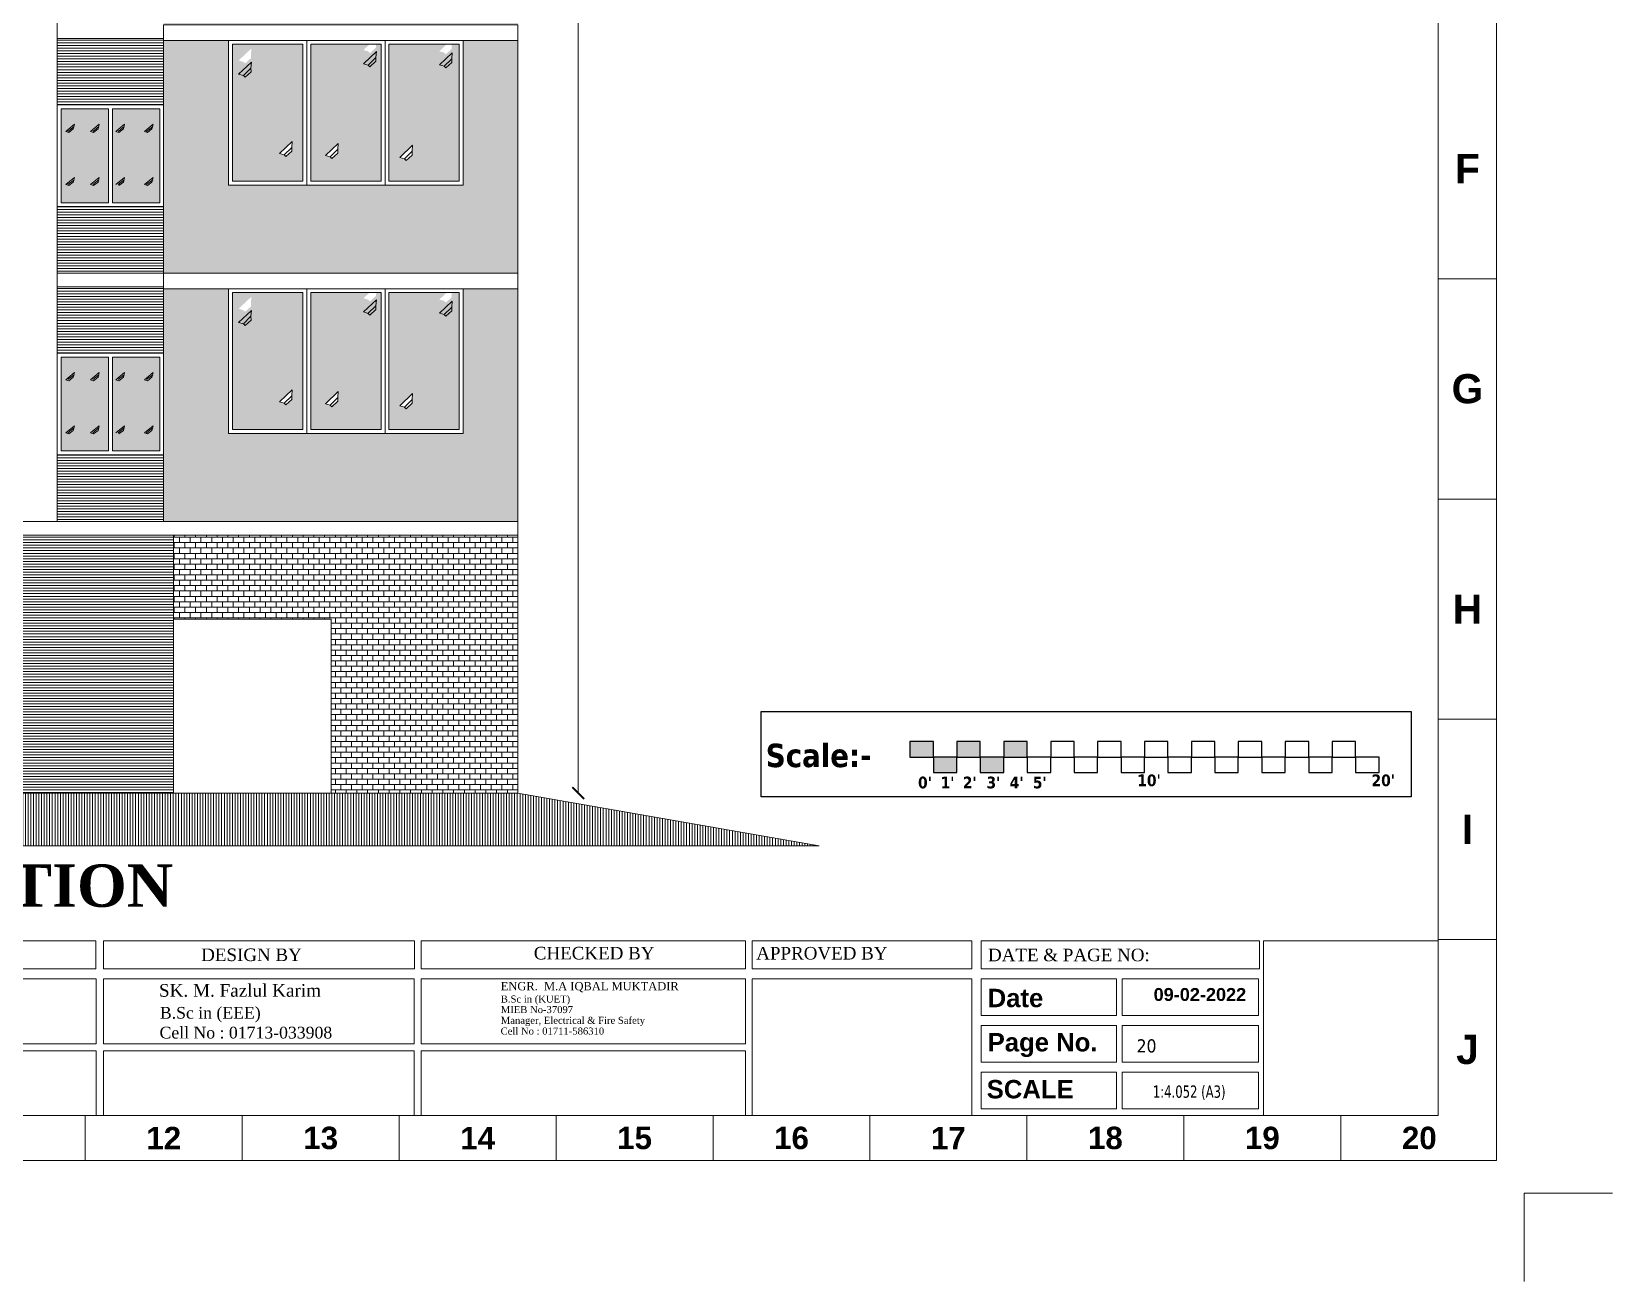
# Model space of a CAD drawing. Header units: inches. Extents: x -98933 to 1585249, y -3352739 to 192771.
# Drawn here: x 60687 to 61495, y 49478 to 50117 of the extents above; entities that cross this region are included whole.
import ezdxf

# ---------------------------------------------------------------- set-up
doc = ezdxf.new("R2010")
doc.units = ezdxf.units.IN
doc.header["$MEASUREMENT"] = 0
doc.header["$PDMODE"] = 35
doc.layers.get('0').update_dxf_attribs({"lineweight": 0})
doc.layers.get('Defpoints').update_dxf_attribs({"lineweight": 0})
doc.layers.add('-TB', color=7, linetype='Continuous')
for name, color, linetype, lineweight in [('AN-TEXT', 251, 'Continuous', 15), ('DIM 01', 250, 'Continuous', 9), ('DIM_WORKING', 7, 'Continuous', 0), ('FF-VALVES', 170, 'Continuous', 18), ('FIX', 251, 'Continuous', 0), ('HATCH', 252, 'Continuous', 0), ('illustr-TOILET FIXTURE', 252, 'Continuous', 0), ('Inline', 7, 'Continuous', 0), ('Layer1', 134, 'Continuous', 0), ('Line.1', 36, 'Continuous', 0), ('Outline', 7, 'Continuous', 0), ('Scale', 7, 'Continuous', 0), ('Scale_Text', 7, 'Continuous', 0), ('TEXT_TITLEBOX', 7, 'Continuous', 13), ('Titelblk', 7, 'Continuous', 25), ('TITLE', 7, 'Continuous', 20), ('window', 140, 'Continuous', 0)]:
    doc.layers.add(name, color=color, linetype=linetype, lineweight=lineweight)
doc.styles.add('10IN', font='arial.ttf', dxfattribs={"height": 10})
doc.styles.add('arial narrow', font='tahoma.ttf')
doc.styles.add('isop', font='isocpeur.ttf')
doc.styles.add('SHT-TEXT-1', font='times.ttf', dxfattribs={"height": 12})
doc.styles.get("Standard").update_dxf_attribs({"font": 'arialbd.ttf', "height": 24})
doc.styles.add('SX', font='arial.ttf')
doc.dimstyles.new('DIM1', dxfattribs={"dimtxt": 15, "dimasz": 24, "dimexe": 0, "dimexo": 0, "dimgap": 20, "dimtad": 0, "dimdec": 0, "dimzin": 3, "dimdsep": 46, "dimlunit": 3, "dimtxsty": 'SX', "dimblk": 'OPEN30', "dimcen": 0, "dimse1": 1, "dimse2": 1, "dimclrd": 256, "dimclrt": 2, "dimadec": 0, "dimazin": 0, "dimtfac": 1, "dimtdec": 0, "dimtmove": 2, "dimatfit": 0, "dimldrblk": 'OPEN30', "dimfxl": 1, "dimtvp": 1, "dimtolj": 1, "dimtzin": 3, "dimlwd": -1, "dimarcsym": 0})

# ---------------------------------------------------------------- blocks, each defined once
blk = doc.blocks.new('PAGE')
at = {"layer": 'Inline', "color": 252, "lineweight": 15}
blk.add_lwpolyline([(178051640.63, 22656441.11), (178051640.63, 22657235.79), (178050505.36, 22657235.79), (178050505.36, 22656441.11)], close=True, dxfattribs=at)
at = {"layer": 'Outline', "color": 252, "lineweight": 15}
for p, q in [((178051662.57, 22656424.24), (178051662.57, 22657252.66)), ((178050483.42, 22656424.24), (178051662.57, 22656424.24))]:
    blk.add_line(p, q, dxfattribs=at)
at = {"layer": 'Scale', "color": 252, "lineweight": 9}
for p, q in [((178051640.63, 22656755.67), (178051662.57, 22656755.67)), ((178051640.63, 22656672.88), (178051662.57, 22656672.88)), ((178051640.63, 22656590.1), (178051662.57, 22656590.1)), ((178051640.63, 22656507.32), (178051662.57, 22656507.32)), ((178051640.63, 22656507.32), (178051662.57, 22656507.32)), ((178051640.63, 22656507.32), (178051662.57, 22656507.32)), ((178051131.99, 22656424.24), (178051131.99, 22656441.11)), ((178051190.99, 22656424.24), (178051190.99, 22656441.11)), ((178051249.99, 22656424.24), (178051249.99, 22656441.11)), ((178051308.99, 22656424.24), (178051308.99, 22656441.11)), ((178051367.98, 22656424.24), (178051367.98, 22656441.11)), ((178051426.98, 22656424.24), (178051426.98, 22656441.11)), ((178051485.98, 22656424.24), (178051485.98, 22656441.11)), ((178051544.98, 22656424.24), (178051544.98, 22656441.11)), ((178051603.97, 22656424.24), (178051603.97, 22656441.11))]:
    blk.add_line(p, q, dxfattribs=at)
at = {"layer": 'Scale_Text', "color": 252, "lineweight": 13, "attachment_point": 5}
for s, insert, char_height, width in [('F', (178051651.6, 22656797.06), 10.97, 8.3603), ('G', (178051651.6, 22656714.27), 10.97, 8.3603), ('H', (178051651.6, 22656631.49), 10.97, 8.3603), ('I', (178051651.6, 22656548.71), 10.97, 8.3603), ('J', (178051651.6, 22656465.93), 10.97, 8.3603), ('12', (178051161.49, 22656432.67), 8.435, 2.5102), ('13', (178051220.49, 22656432.67), 8.435, 2.5102), ('14', (178051279.49, 22656432.67), 8.435, 2.5102), ('15', (178051338.49, 22656432.67), 8.435, 2.5102), ('16', (178051397.48, 22656432.67), 8.435, 2.5102), ('17', (178051456.48, 22656432.67), 8.435, 2.5102), ('18', (178051515.48, 22656432.67), 8.435, 2.5102), ('19', (178051574.48, 22656432.67), 8.435, 2.5102), ('20', (178051633.47, 22656432.67), 8.435, 2.5102)]:
    blk.add_mtext(s, dxfattribs=dict(at, insert=insert, char_height=char_height, width=width))
blk = doc.blocks.new('Title')
at = {"layer": 'Defpoints', "color": 1, "ltscale": 10}
blk.add_lwpolyline([(-98623, -88042.4), (-98623, -87942.4), (-98523, -87942.4)], dxfattribs=at)
at = {"layer": 'Titelblk', "color": 3, "linetype": 'Continuous', "lineweight": 0, "xscale": 3.014611567961765, "yscale": 3.014611567959946, "zscale": 3.014611567966516}
blk.add_blockref('PAGE', (-536855255.8, -68388224), dxfattribs=at)
blk = doc.blocks.new('_ArchTick')
at = {"color": 0, "linetype": 'ByBlock', "const_width": 0.15}
blk.add_lwpolyline([(-0.5, -0.5), (0.5, 0.5)], dxfattribs=at)
blk = doc.blocks.new('*D770')
at = {"layer": 'Defpoints', "color": 0, "ltscale": 30, "transparency": 16777216}
for p in [(60935.45, 50621.77), (60966.3, 50621.77), (60935.45, 49727.77)]:
    blk.add_point(p, dxfattribs=at)
at = {"layer": 'DIM_WORKING', "ltscale": 30, "transparency": 16777216}
blk.add_line((60966.3, 49727.77), (60966.3, 50621.77), dxfattribs=at)
at = {"layer": 'DIM_WORKING', "ltscale": 30, "transparency": 16777216, "xscale": 6, "yscale": 6, "zscale": 6}
for p, rotation in [((60966.3, 50621.77), 90), ((60966.3, 49727.77), 270)]:
    blk.add_blockref('_ArchTick', p, dxfattribs=dict(at, rotation=rotation))
at = {"layer": 'DIM_WORKING', "ltscale": 30, "transparency": 16777216, "insert": (60956.09, 50174.77), "char_height": 10, "attachment_point": 5, "rotation": 90, "style": '10IN'}
blk.add_mtext('\\A1;74\'-6"', dxfattribs=at)

msp = doc.modelspace()

# ---------------------------------------------------------------- hatches: boundary and pattern name
at = {"layer": 'DIM 01', "lineweight": -2}
h = msp.add_hatch(color=2, dxfattribs=at)
h.dxf.hatch_style = 1
h.paths.add_polyline_path([(61147.98, 49746.16), (61147.98, 49754.1), (61135.98, 49754.1), (61135.98, 49746.16)])
h.paths.add_polyline_path([(61171.98, 49746.16), (61171.98, 49754.1), (61159.98, 49754.1), (61159.98, 49746.16)])
h.paths.add_polyline_path([(61183.98, 49738.22), (61183.98, 49746.16), (61171.98, 49746.16), (61171.98, 49738.22)])
h.paths.add_polyline_path([(61147.98, 49746.16), (61147.98, 49738.22), (61159.98, 49738.22), (61159.98, 49746.16)])
h.paths.add_polyline_path([(61195.98, 49746.16), (61195.98, 49754.1), (61183.98, 49754.1), (61183.98, 49746.16)])
at = {"layer": 'DIM_WORKING', "ltscale": 30}
h = msp.add_hatch(color=256, dxfattribs=at)
h.set_gradient(color1=(191, 203, 212), one_color=1, tint=1, name='CURVED')
h.paths.add_polyline_path([(60795.85, 50100.95), (60794.99, 50101.82), (60792.56, 50102.51), (60799.13, 50108.7), (60798.87, 50105.65), (60798.91, 50103.74)], flags=16)
h.paths.add_polyline_path([(60820, 50061.11), (60819.74, 50058.05), (60819.79, 50056.15), (60816.73, 50053.36), (60815.87, 50054.23), (60813.43, 50054.91)], flags=16)
h.paths.add_polyline_path([(60843.51, 50060.12), (60843.25, 50057.06), (60843.3, 50055.16), (60840.24, 50052.37), (60839.38, 50053.23), (60836.94, 50053.92)], flags=16)
h.paths.add_polyline_path([(60881.56, 50059.11), (60881.3, 50056.06), (60881.35, 50054.15), (60878.29, 50051.36), (60877.43, 50052.23), (60874.99, 50052.92)], flags=16)
h.paths.add_polyline_path([(60905.45, 50110.77), (60869.45, 50110.77), (60869.45, 50040.77), (60905.45, 50040.77)])
h.paths.add_polyline_path([(60865.45, 50110.77), (60829.45, 50110.77), (60829.45, 50040.77), (60865.45, 50040.77)])
h.paths.add_polyline_path([(60825.45, 50110.77), (60789.45, 50110.77), (60789.45, 50040.77), (60825.45, 50040.77)])
h.paths.add_polyline_path([(60862.77, 50110.77), (60859.54, 50110.77), (60856.45, 50107.86), (60858.89, 50107.17), (60859.75, 50106.3), (60862.81, 50109.09)])
h.paths.add_polyline_path([(60901.59, 50110.77), (60899, 50110.77), (60895.25, 50107.23), (60897.69, 50106.54), (60898.54, 50105.67), (60901.6, 50108.46), (60901.56, 50110.37)])
h = msp.add_hatch(color=256, dxfattribs=at)
h.paths.add_polyline_path([(60727.96, 50029.77), (60752.2, 50029.77), (60752.2, 50077.77), (60727.96, 50077.77)])
h.paths.add_polyline_path([(60744.39, 50039.03), (60748.87, 50042.69), (60748.23, 50040.29), (60745.94, 50038.48)], flags=16)
h.paths.add_polyline_path([(60731.31, 50065.69), (60729.76, 50066.23), (60734.25, 50069.89), (60733.61, 50067.49)], flags=16)
h.paths.add_polyline_path([(60744.39, 50066.23), (60748.87, 50069.89), (60748.23, 50067.49), (60745.94, 50065.69)], flags=16)
h.paths.add_polyline_path([(60725.96, 50077.77), (60701.73, 50077.77), (60701.73, 50029.77), (60725.96, 50029.77)])
h.paths.add_polyline_path([(60718.35, 50065.69), (60716.8, 50066.23), (60721.28, 50069.89), (60720.64, 50067.49)], flags=16)
h.paths.add_polyline_path([(60721.28, 50042.69), (60720.64, 50040.29), (60718.35, 50038.48), (60716.8, 50039.03)], flags=16)
h.paths.add_polyline_path([(60708.62, 50042.69), (60707.98, 50040.29), (60705.69, 50038.48), (60704.14, 50039.03)], flags=16)
h.paths.add_polyline_path([(60704.14, 50066.23), (60708.62, 50069.89), (60707.98, 50067.49), (60705.69, 50065.69)], flags=16)
h = msp.add_hatch(color=256, dxfattribs=at)
h.set_gradient(color1=(191, 203, 212), one_color=1, tint=1, name='CURVED')
h.paths.add_polyline_path([(60795.85, 49973.95), (60794.99, 49974.82), (60792.56, 49975.51), (60799.13, 49981.7), (60798.87, 49978.65), (60798.91, 49976.74)], flags=16)
h.paths.add_polyline_path([(60820, 49934.11), (60819.74, 49931.05), (60819.79, 49929.15), (60816.73, 49926.36), (60815.87, 49927.23), (60813.43, 49927.91)], flags=16)
h.paths.add_polyline_path([(60843.51, 49933.12), (60843.25, 49930.06), (60843.3, 49928.16), (60840.24, 49925.37), (60839.38, 49926.23), (60836.94, 49926.92)], flags=16)
h.paths.add_polyline_path([(60881.56, 49932.11), (60881.3, 49929.06), (60881.35, 49927.15), (60878.29, 49924.36), (60877.43, 49925.23), (60874.99, 49925.92)], flags=16)
h.paths.add_polyline_path([(60905.45, 49983.77), (60869.45, 49983.77), (60869.45, 49913.77), (60905.45, 49913.77)])
h.paths.add_polyline_path([(60865.45, 49983.77), (60829.45, 49983.77), (60829.45, 49913.77), (60865.45, 49913.77)])
h.paths.add_polyline_path([(60825.45, 49983.77), (60789.45, 49983.77), (60789.45, 49913.77), (60825.45, 49913.77)])
h.paths.add_polyline_path([(60862.77, 49983.77), (60859.54, 49983.77), (60856.45, 49980.86), (60858.89, 49980.17), (60859.75, 49979.3), (60862.81, 49982.09)])
h.paths.add_polyline_path([(60901.59, 49983.77), (60899, 49983.77), (60895.25, 49980.23), (60897.69, 49979.54), (60898.54, 49978.67), (60901.6, 49981.46), (60901.56, 49983.37)])
h = msp.add_hatch(color=256, dxfattribs=at)
h.paths.add_polyline_path([(60727.96, 49902.77), (60752.2, 49902.77), (60752.2, 49950.77), (60727.96, 49950.77)])
h.paths.add_polyline_path([(60744.39, 49912.03), (60748.87, 49915.69), (60748.23, 49913.29), (60745.94, 49911.48)], flags=16)
h.paths.add_polyline_path([(60731.31, 49938.69), (60729.76, 49939.23), (60734.25, 49942.89), (60733.61, 49940.49)], flags=16)
h.paths.add_polyline_path([(60744.39, 49939.23), (60748.87, 49942.89), (60748.23, 49940.49), (60745.94, 49938.69)], flags=16)
h.paths.add_polyline_path([(60725.96, 49950.77), (60701.73, 49950.77), (60701.73, 49902.77), (60725.96, 49902.77)])
h.paths.add_polyline_path([(60718.35, 49938.69), (60716.8, 49939.23), (60721.28, 49942.89), (60720.64, 49940.49)], flags=16)
h.paths.add_polyline_path([(60721.28, 49915.69), (60720.64, 49913.29), (60718.35, 49911.48), (60716.8, 49912.03)], flags=16)
h.paths.add_polyline_path([(60708.62, 49915.69), (60707.98, 49913.29), (60705.69, 49911.48), (60704.14, 49912.03)], flags=16)
h.paths.add_polyline_path([(60704.14, 49939.23), (60708.62, 49942.89), (60707.98, 49940.49), (60705.69, 49938.69)], flags=16)
at = {"layer": 'FIX', "ltscale": 30}
h = msp.add_hatch(dxfattribs=at)
h.set_pattern_fill('ANSI31', color=256, scale=11, angle=315, style=0)
h.set_pattern_definition([(0, (60545.4461, 50071.6753), (4e-16, 1.375), [])])
h.paths.add_polyline_path([(60392.95, 50027.77), (60248.95, 50027.77), (60248.95, 49993.77), (60392.95, 49993.77)])
h.paths.add_polyline_path([(60629.45, 50027.77), (60485.45, 50027.77), (60485.45, 49993.77), (60629.45, 49993.77)])
h.paths.add_polyline_path([(60629.45, 50113.77), (60485.45, 50113.77), (60485.45, 50079.77), (60629.45, 50079.77)])
h.paths.add_polyline_path([(60754.2, 50113.77), (60699.73, 50113.77), (60699.73, 50079.77), (60754.2, 50079.77)])
h.paths.add_polyline_path([(60754.2, 50027.77), (60699.73, 50027.77), (60699.73, 49993.77), (60754.2, 49993.77)])
h = msp.add_hatch(dxfattribs=at)
h.set_pattern_fill('ANSI31', color=256, scale=11, angle=315, style=0)
h.set_pattern_definition([(0, (60545.4461, 49944.6753), (4e-16, 1.375), [])])
h.paths.add_polyline_path([(60392.95, 49900.77), (60248.95, 49900.77), (60248.95, 49866.77), (60392.95, 49866.77)])
h.paths.add_polyline_path([(60629.45, 49900.77), (60485.45, 49900.77), (60485.45, 49866.77), (60629.45, 49866.77)])
h.paths.add_polyline_path([(60629.45, 49986.77), (60485.45, 49986.77), (60485.45, 49952.77), (60629.45, 49952.77)])
h.paths.add_polyline_path([(60754.2, 49986.77), (60699.73, 49986.77), (60699.73, 49952.77), (60754.2, 49952.77)])
h.paths.add_polyline_path([(60754.2, 49900.77), (60699.73, 49900.77), (60699.73, 49866.77), (60754.2, 49866.77)])
h = msp.add_hatch(dxfattribs=at)
h.set_pattern_fill('ANSI31', color=256, scale=11, angle=315, style=0)
h.set_pattern_definition([(0, (58724.5397, 50001.653), (4e-16, 1.375), [])])
h.paths.add_polyline_path([(60759.2, 49816.77), (60759.2, 49859.77), (60381.45, 49859.77), (60381.45, 49823.77), (60381.45, 49727.77), (60759.2, 49727.77)])
at = {"layer": 'illustr-TOILET FIXTURE', "ltscale": 30}
h = msp.add_hatch(dxfattribs=at)
h.set_pattern_fill('BRICK', color=256, scale=11, style=0)
h.set_pattern_definition([(0, (59521.925, 50001.653), (0, 2.75), []), (90, (59521.925, 50001.653), (-5.5, 3e-16), [2.75, -2.75]), (90, (59524.675, 50001.653), (-5.5, 3e-16), [-2.75, 2.75])])
h.paths.add_polyline_path([(60935.45, 49985.77), (60907.45, 49985.77), (60907.45, 49911.77), (60867.45, 49911.77), (60827.45, 49911.77), (60787.45, 49911.77), (60787.45, 49985.77), (60754.2, 49985.77), (60754.2, 49866.77), (60935.45, 49866.77)])
h.paths.add_polyline_path([(60935.45, 50112.77), (60907.45, 50112.77), (60907.45, 50038.77), (60867.45, 50038.77), (60827.45, 50038.77), (60787.45, 50038.77), (60787.45, 50112.77), (60754.2, 50112.77), (60754.2, 49993.77), (60935.45, 49993.77)])
h.paths.add_polyline_path([(60935.45, 50239.77), (60907.45, 50239.77), (60907.45, 50165.77), (60867.45, 50165.77), (60827.45, 50165.77), (60787.45, 50165.77), (60787.45, 50239.77), (60754.2, 50239.77), (60754.2, 50120.77), (60935.45, 50120.77)])
h.paths.add_polyline_path([(60935.45, 50366.77), (60907.45, 50366.77), (60907.45, 50292.77), (60867.45, 50292.77), (60827.45, 50292.77), (60787.45, 50292.77), (60787.45, 50366.77), (60754.2, 50366.77), (60754.2, 50247.77), (60935.45, 50247.77)])
h.paths.add_polyline_path([(60935.45, 50493.77), (60907.45, 50493.77), (60907.45, 50419.77), (60867.45, 50419.77), (60827.45, 50419.77), (60787.45, 50419.77), (60787.45, 50493.77), (60754.2, 50493.77), (60754.2, 50374.77), (60935.45, 50374.77)])
h = msp.add_hatch(dxfattribs=at)
h.set_pattern_fill('BRICK', color=256, scale=11, style=0)
h.set_pattern_definition([(0, (58724.5397, 50001.653), (0, 2.75), []), (90, (58724.5397, 50001.653), (-5.5, 3e-16), [2.75, -2.75]), (90, (58727.2897, 50001.653), (-5.5, 3e-16), [-2.75, 2.75])])
h.paths.add_polyline_path([(60935.45, 49859.77), (60759.2, 49859.77), (60759.2, 49816.77), (60839.95, 49816.77), (60839.95, 49727.77), (60935.45, 49727.77)])
at = {"layer": 'Line.1', "ltscale": 30}
h = msp.add_hatch(dxfattribs=at)
h.set_pattern_fill('ANSI31', color=256, scale=11, angle=225, style=0)
h.set_pattern_definition([(270, (53826.38, 46374.2319), (1.375, -3e-16), [])])
h.paths.add_polyline_path([(60183.45, 49727.77), (60062.55, 49718.26), (60062.55, 49700.77), (61089.63, 49700.77), (60935.45, 49727.77)])

# ---------------------------------------------------------------- linework, layer by layer
at = {"layer": 'DIM 01', "color": 7, "lineweight": -2}
for points in [[(61059.84, 49769.58), (61392.47, 49769.58), (61392.47, 49725.81), (61059.84, 49725.81)], [(61135.98, 49746.16), (61147.98, 49746.16), (61147.98, 49754.1), (61135.98, 49754.1)], [(61159.98, 49746.16), (61171.98, 49746.16), (61171.98, 49754.1), (61159.98, 49754.1)], [(61183.98, 49746.16), (61195.98, 49746.16), (61195.98, 49754.1), (61183.98, 49754.1)], [(61207.98, 49746.16), (61219.98, 49746.16), (61219.98, 49754.1), (61207.98, 49754.1)], [(61231.98, 49746.16), (61243.98, 49746.16), (61243.98, 49754.1), (61231.98, 49754.1)], [(61255.98, 49746.16), (61267.98, 49746.16), (61267.98, 49754.1), (61255.98, 49754.1)], [(61279.98, 49746.16), (61291.98, 49746.16), (61291.98, 49754.1), (61279.98, 49754.1)], [(61303.98, 49746.16), (61315.98, 49746.16), (61315.98, 49754.1), (61303.98, 49754.1)], [(61327.98, 49746.16), (61339.98, 49746.16), (61339.98, 49754.1), (61327.98, 49754.1)], [(61351.98, 49746.16), (61363.98, 49746.16), (61363.98, 49754.1), (61351.98, 49754.1)], [(61147.98, 49738.22), (61159.98, 49738.22), (61159.98, 49746.16), (61147.98, 49746.16)], [(61171.98, 49738.22), (61183.98, 49738.22), (61183.98, 49746.16), (61171.98, 49746.16)], [(61195.98, 49738.22), (61207.98, 49738.22), (61207.98, 49746.16), (61195.98, 49746.16)], [(61219.98, 49738.22), (61231.98, 49738.22), (61231.98, 49746.16), (61219.98, 49746.16)], [(61243.98, 49738.22), (61255.98, 49738.22), (61255.98, 49746.16), (61243.98, 49746.16)], [(61267.98, 49738.22), (61279.98, 49738.22), (61279.98, 49746.16), (61267.98, 49746.16)], [(61291.98, 49738.22), (61303.98, 49738.22), (61303.98, 49746.16), (61291.98, 49746.16)], [(61315.98, 49738.22), (61327.98, 49738.22), (61327.98, 49746.16), (61315.98, 49746.16)], [(61339.98, 49738.22), (61351.98, 49738.22), (61351.98, 49746.16), (61339.98, 49746.16)], [(61363.98, 49738.22), (61375.98, 49738.22), (61375.98, 49746.16), (61363.98, 49746.16)]]:
    msp.add_lwpolyline(points, close=True, dxfattribs=at)
at = {"layer": 'DIM_WORKING', "ltscale": 30}
for p, q in [((60935.45, 49993.77), (60935.45, 50120.77)), ((60787.45, 50112.77), (60787.45, 50038.77)), ((60907.45, 50038.77), (60907.45, 50112.77)), ((60787.45, 50038.77), (60907.45, 50038.77)), ((60935.45, 49866.77), (60935.45, 49993.77)), ((60787.45, 49985.77), (60787.45, 49911.77)), ((60907.45, 49911.77), (60907.45, 49985.77)), ((60787.45, 49911.77), (60907.45, 49911.77)), ((60935.45, 49727.77), (60935.45, 49859.77))]:
    msp.add_line(p, q, dxfattribs=at)
msp.add_lwpolyline([(60839.95, 49816.77), (60759.2, 49816.77), (60759.2, 49727.77), (60839.95, 49727.77)], close=True, dxfattribs=at)
msp.add_lwpolyline([(60183.45, 49727.77), (60935.45, 49727.77)], dxfattribs=at)
at = {"layer": 'FIX', "ltscale": 30}
msp.add_lwpolyline([(60699.73, 50494.77), (60629.45, 50494.77), (60629.45, 49866.77), (60699.73, 49866.77)], close=True, dxfattribs=at)
at = {"layer": 'HATCH', "ltscale": 30}
for p, q in [((60699.73, 49993.77), (60699.73, 50113.77)), ((60754.2, 49986.77), (60754.2, 50120.77)), ((60699.73, 49866.77), (60699.73, 49986.77)), ((60754.2, 49866.77), (60754.2, 49986.77)), ((60759.2, 49727.77), (60759.2, 49859.77))]:
    msp.add_line(p, q, dxfattribs=at)
for points in [[(60699.73, 50113.77), (60754.2, 50113.77)], [(60699.73, 49993.77), (60754.2, 49993.77)], [(60699.73, 49993.77), (60754.2, 49993.77)], [(60699.73, 49986.77), (60754.2, 49986.77)], [(60169.45, 49866.77), (60935.45, 49866.77)], [(60183.45, 49866.77), (60935.45, 49866.77)]]:
    msp.add_lwpolyline(points, dxfattribs=at)
for points in [[(60935.45, 50120.77), (60754.2, 50120.77), (60754.2, 50112.77), (60935.45, 50112.77)], [(60935.45, 49993.77), (60754.2, 49993.77), (60754.2, 49985.77), (60935.45, 49985.77)], [(60935.45, 49866.77), (60183.45, 49866.77), (60183.45, 49859.77), (60935.45, 49859.77)]]:
    msp.add_lwpolyline(points, close=True, dxfattribs=at)
at = {"layer": 'Layer1', "ltscale": 30}
for p, q in [((60856.45, 50100.86), (60863.02, 50107.05)), ((60895.25, 50100.23), (60901.82, 50106.42)), ((60792.56, 50095.51), (60799.13, 50101.7)), ((60794.83, 50094.66), (60798.87, 50098.65)), ((60858.73, 50100.01), (60862.76, 50104)), ((60859.75, 50099.3), (60862.81, 50102.09)), ((60897.53, 50099.38), (60901.56, 50103.37)), ((60898.54, 50098.67), (60901.6, 50101.46)), ((60795.85, 50093.95), (60798.91, 50096.74)), ((60704.14, 50066.23), (60708.62, 50069.89)), ((60704.14, 50066.23), (60708.62, 50069.89)), ((60705.69, 50065.69), (60704.14, 50066.23)), ((60705.25, 50066.26), (60708.38, 50068.72)), ((60705.25, 50066.26), (60708.38, 50068.72)), ((60705.69, 50065.69), (60707.98, 50067.49)), ((60708.62, 50069.89), (60707.98, 50067.49)), ((60716.8, 50066.23), (60721.28, 50069.89)), ((60716.8, 50066.23), (60721.28, 50069.89)), ((60718.35, 50065.69), (60716.8, 50066.23)), ((60717.91, 50066.26), (60721.04, 50068.72)), ((60717.91, 50066.26), (60721.04, 50068.72)), ((60718.35, 50065.69), (60720.64, 50067.49)), ((60721.28, 50069.89), (60720.64, 50067.49)), ((60729.76, 50066.23), (60734.25, 50069.89)), ((60729.76, 50066.23), (60734.25, 50069.89)), ((60731.31, 50065.69), (60729.76, 50066.23)), ((60730.88, 50066.26), (60734, 50068.72)), ((60730.88, 50066.26), (60734, 50068.72)), ((60731.31, 50065.69), (60733.61, 50067.49)), ((60734.25, 50069.89), (60733.61, 50067.49)), ((60744.39, 50066.23), (60748.87, 50069.89)), ((60744.39, 50066.23), (60748.87, 50069.89)), ((60745.94, 50065.69), (60744.39, 50066.23)), ((60745.5, 50066.26), (60748.63, 50068.72)), ((60745.5, 50066.26), (60748.63, 50068.72)), ((60745.94, 50065.69), (60748.23, 50067.49)), ((60748.87, 50069.89), (60748.23, 50067.49)), ((60813.43, 50054.91), (60820, 50061.11)), ((60815.71, 50054.07), (60819.74, 50058.05)), ((60836.94, 50053.92), (60843.51, 50060.12)), ((60839.22, 50053.08), (60843.25, 50057.06)), ((60874.99, 50052.92), (60881.56, 50059.11)), ((60816.73, 50053.36), (60819.79, 50056.15)), ((60840.24, 50052.37), (60843.3, 50055.16)), ((60877.27, 50052.07), (60881.3, 50056.06)), ((60878.29, 50051.36), (60881.35, 50054.15)), ((60704.14, 50039.03), (60708.62, 50042.69)), ((60704.14, 50039.03), (60708.62, 50042.69)), ((60705.25, 50039.06), (60708.38, 50041.52)), ((60705.25, 50039.06), (60708.38, 50041.52)), ((60708.62, 50042.69), (60707.98, 50040.29)), ((60716.8, 50039.03), (60721.28, 50042.69)), ((60716.8, 50039.03), (60721.28, 50042.69)), ((60717.91, 50039.06), (60721.04, 50041.52)), ((60717.91, 50039.06), (60721.04, 50041.52)), ((60721.28, 50042.69), (60720.64, 50040.29)), ((60729.76, 50039.03), (60734.25, 50042.69)), ((60729.76, 50039.03), (60734.25, 50042.69)), ((60730.88, 50039.06), (60734, 50041.52)), ((60730.88, 50039.06), (60734, 50041.52)), ((60734.25, 50042.69), (60733.61, 50040.29)), ((60744.39, 50039.03), (60748.87, 50042.69)), ((60744.39, 50039.03), (60748.87, 50042.69)), ((60745.5, 50039.06), (60748.63, 50041.52)), ((60745.5, 50039.06), (60748.63, 50041.52)), ((60748.87, 50042.69), (60748.23, 50040.29)), ((60705.69, 50038.48), (60704.14, 50039.03)), ((60705.69, 50038.48), (60707.98, 50040.29)), ((60718.35, 50038.48), (60716.8, 50039.03)), ((60718.35, 50038.48), (60720.64, 50040.29)), ((60731.31, 50038.48), (60733.61, 50040.29)), ((60745.94, 50038.48), (60744.39, 50039.03)), ((60745.94, 50038.48), (60748.23, 50040.29)), ((60856.45, 49973.86), (60863.02, 49980.05)), ((60858.73, 49973.01), (60862.76, 49977)), ((60895.25, 49973.23), (60901.82, 49979.42)), ((60897.53, 49972.38), (60901.56, 49976.37)), ((60792.56, 49968.51), (60799.13, 49974.7)), ((60794.83, 49967.66), (60798.87, 49971.65)), ((60795.85, 49966.95), (60798.91, 49969.74)), ((60859.75, 49972.3), (60862.81, 49975.09)), ((60898.54, 49971.67), (60901.6, 49974.46)), ((60704.14, 49939.23), (60708.62, 49942.89)), ((60704.14, 49939.23), (60708.62, 49942.89)), ((60705.69, 49938.69), (60704.14, 49939.23)), ((60705.25, 49939.26), (60708.38, 49941.72)), ((60705.25, 49939.26), (60708.38, 49941.72)), ((60705.69, 49938.69), (60707.98, 49940.49)), ((60708.62, 49942.89), (60707.98, 49940.49)), ((60716.8, 49939.23), (60721.28, 49942.89)), ((60716.8, 49939.23), (60721.28, 49942.89)), ((60718.35, 49938.69), (60716.8, 49939.23)), ((60717.91, 49939.26), (60721.04, 49941.72)), ((60717.91, 49939.26), (60721.04, 49941.72)), ((60718.35, 49938.69), (60720.64, 49940.49)), ((60721.28, 49942.89), (60720.64, 49940.49)), ((60729.76, 49939.23), (60734.25, 49942.89)), ((60729.76, 49939.23), (60734.25, 49942.89)), ((60731.31, 49938.69), (60729.76, 49939.23)), ((60730.88, 49939.26), (60734, 49941.72)), ((60730.88, 49939.26), (60734, 49941.72)), ((60731.31, 49938.69), (60733.61, 49940.49)), ((60734.25, 49942.89), (60733.61, 49940.49)), ((60744.39, 49939.23), (60748.87, 49942.89)), ((60744.39, 49939.23), (60748.87, 49942.89)), ((60745.94, 49938.69), (60744.39, 49939.23)), ((60745.5, 49939.26), (60748.63, 49941.72)), ((60745.5, 49939.26), (60748.63, 49941.72)), ((60745.94, 49938.69), (60748.23, 49940.49)), ((60748.87, 49942.89), (60748.23, 49940.49)), ((60813.43, 49927.91), (60820, 49934.11)), ((60815.71, 49927.07), (60819.74, 49931.05)), ((60816.73, 49926.36), (60819.79, 49929.15)), ((60836.94, 49926.92), (60843.51, 49933.12)), ((60839.22, 49926.08), (60843.25, 49930.06)), ((60840.24, 49925.37), (60843.3, 49928.16)), ((60874.99, 49925.92), (60881.56, 49932.11)), ((60877.27, 49925.07), (60881.3, 49929.06)), ((60878.29, 49924.36), (60881.35, 49927.15)), ((60704.14, 49912.03), (60708.62, 49915.69)), ((60704.14, 49912.03), (60708.62, 49915.69)), ((60705.69, 49911.48), (60704.14, 49912.03)), ((60705.25, 49912.06), (60708.38, 49914.52)), ((60705.25, 49912.06), (60708.38, 49914.52)), ((60705.69, 49911.48), (60707.98, 49913.29)), ((60708.62, 49915.69), (60707.98, 49913.29)), ((60716.8, 49912.03), (60721.28, 49915.69)), ((60716.8, 49912.03), (60721.28, 49915.69)), ((60718.35, 49911.48), (60716.8, 49912.03)), ((60717.91, 49912.06), (60721.04, 49914.52)), ((60717.91, 49912.06), (60721.04, 49914.52)), ((60718.35, 49911.48), (60720.64, 49913.29)), ((60721.28, 49915.69), (60720.64, 49913.29)), ((60729.76, 49912.03), (60734.25, 49915.69)), ((60729.76, 49912.03), (60734.25, 49915.69)), ((60730.88, 49912.06), (60734, 49914.52)), ((60730.88, 49912.06), (60734, 49914.52)), ((60731.31, 49911.48), (60733.61, 49913.29)), ((60734.25, 49915.69), (60733.61, 49913.29)), ((60744.39, 49912.03), (60748.87, 49915.69)), ((60744.39, 49912.03), (60748.87, 49915.69)), ((60745.94, 49911.48), (60744.39, 49912.03)), ((60745.5, 49912.06), (60748.63, 49914.52)), ((60745.5, 49912.06), (60748.63, 49914.52)), ((60745.94, 49911.48), (60748.23, 49913.29)), ((60748.87, 49915.69), (60748.23, 49913.29))]:
    msp.add_line(p, q, dxfattribs=at)
for points in [[(60863.02, 50107.05), (60862.76, 50104), (60862.81, 50102.09), (60859.75, 50099.3), (60858.89, 50100.17), (60856.45, 50100.86)], [(60901.82, 50106.42), (60901.56, 50103.37), (60901.6, 50101.46), (60898.54, 50098.67), (60897.69, 50099.54), (60895.25, 50100.23)], [(60799.13, 50101.7), (60798.87, 50098.65), (60798.91, 50096.74), (60795.85, 50093.95), (60794.99, 50094.82), (60792.56, 50095.51)], [(60820, 50061.11), (60819.74, 50058.05), (60819.79, 50056.15), (60816.73, 50053.36), (60815.87, 50054.23), (60813.43, 50054.91)], [(60843.51, 50060.12), (60843.25, 50057.06), (60843.3, 50055.16), (60840.24, 50052.37), (60839.38, 50053.23), (60836.94, 50053.92)], [(60881.56, 50059.11), (60881.3, 50056.06), (60881.35, 50054.15), (60878.29, 50051.36), (60877.43, 50052.23), (60874.99, 50052.92)], [(60863.02, 49980.05), (60862.76, 49977), (60862.81, 49975.09), (60859.75, 49972.3), (60858.89, 49973.17), (60856.45, 49973.86)], [(60901.82, 49979.42), (60901.56, 49976.37), (60901.6, 49974.46), (60898.54, 49971.67), (60897.69, 49972.54), (60895.25, 49973.23)], [(60799.13, 49974.7), (60798.87, 49971.65), (60798.91, 49969.74), (60795.85, 49966.95), (60794.99, 49967.82), (60792.56, 49968.51)], [(60820, 49934.11), (60819.74, 49931.05), (60819.79, 49929.15), (60816.73, 49926.36), (60815.87, 49927.23), (60813.43, 49927.91)], [(60843.51, 49933.12), (60843.25, 49930.06), (60843.3, 49928.16), (60840.24, 49925.37), (60839.38, 49926.23), (60836.94, 49926.92)], [(60881.56, 49932.11), (60881.3, 49929.06), (60881.35, 49927.15), (60878.29, 49924.36), (60877.43, 49925.23), (60874.99, 49925.92)]]:
    msp.add_lwpolyline(points, dxfattribs=at)
at = {"layer": 'Line.1', "ltscale": 30}
for points in [[(60935.45, 49727.77), (61089.63, 49700.77)], [(61089.63, 49700.77), (60062.55, 49700.77)]]:
    msp.add_lwpolyline(points, dxfattribs=at)
at = {"layer": 'TEXT_TITLEBOX'}
for p, q in [((60569.8, 49652.2), (60719.56, 49652.2)), ((60719.56, 49652.2), (60719.56, 49637.83)), ((60723.43, 49637.83), (60723.43, 49652.2)), ((60723.43, 49652.2), (60882.49, 49652.2)), ((60882.49, 49652.2), (60882.49, 49637.83)), ((60885.97, 49637.83), (60885.97, 49652.2)), ((60885.97, 49652.2), (61051.83, 49652.2)), ((61051.83, 49652.2), (61051.83, 49637.83)), ((61055.23, 49637.83), (61055.23, 49652.2)), ((61055.23, 49652.2), (61167.62, 49652.2)), ((61167.62, 49652.2), (61167.62, 49637.83)), ((61172.44, 49637.83), (61172.44, 49652.2)), ((61172.44, 49652.2), (61314.74, 49652.2)), ((61314.74, 49652.2), (61314.74, 49637.83)), ((61316.86, 49562.81), (61316.86, 49652.2)), ((61316.86, 49652.2), (61406.26, 49652.2)), ((61406.26, 49652.2), (61406.26, 49562.81)), ((60719.56, 49637.83), (60569.8, 49637.83)), ((60882.49, 49637.83), (60723.43, 49637.83)), ((61051.83, 49637.83), (60885.97, 49637.83)), ((61167.62, 49637.83), (61055.23, 49637.83)), ((61314.74, 49637.83), (61172.44, 49637.83)), ((60569.75, 49632.76), (60719.66, 49632.76)), ((60719.66, 49632.76), (60719.66, 49599.55)), ((60723.47, 49599.58), (60723.47, 49632.79)), ((60723.47, 49632.79), (60882.43, 49632.79)), ((60882.43, 49632.79), (60882.43, 49599.58)), ((60886.02, 49599.58), (60886.02, 49632.79)), ((60886.02, 49632.79), (61051.88, 49632.79)), ((61051.88, 49632.79), (61051.88, 49599.58)), ((61055.23, 49562.81), (61055.23, 49632.79)), ((61055.23, 49632.79), (61167.62, 49632.79)), ((61167.62, 49632.79), (61167.62, 49562.81)), ((61172.44, 49613.96), (61172.44, 49632.79)), ((61172.44, 49632.79), (61241.63, 49632.79)), ((61241.63, 49632.79), (61241.63, 49613.96)), ((61244.57, 49613.96), (61244.57, 49632.79)), ((61244.57, 49632.79), (61314.38, 49632.79)), ((61314.38, 49632.79), (61314.38, 49613.96)), ((61241.63, 49613.96), (61172.44, 49613.96)), ((61314.38, 49613.96), (61244.57, 49613.96)), ((61172.44, 49590.09), (61172.44, 49608.91)), ((61172.44, 49608.91), (61241.63, 49608.91)), ((61241.63, 49608.91), (61241.63, 49590.09)), ((61244.57, 49590.09), (61244.57, 49608.91)), ((61244.57, 49608.91), (61314.38, 49608.91)), ((61314.38, 49608.91), (61314.38, 49590.09)), ((60719.66, 49599.55), (60569.75, 49599.55)), ((60569.75, 49595.99), (60719.66, 49595.99)), ((60719.66, 49595.99), (60719.66, 49562.78)), ((60882.43, 49599.58), (60723.47, 49599.58)), ((60723.47, 49562.81), (60723.47, 49596.01)), ((60723.47, 49596.01), (60882.43, 49596.01)), ((60882.43, 49596.01), (60882.43, 49562.81)), ((61051.88, 49599.58), (60886.02, 49599.58)), ((60886.02, 49562.81), (60886.02, 49596.01)), ((60886.02, 49596.01), (61051.88, 49596.01)), ((61051.88, 49596.01), (61051.88, 49562.81)), ((61241.63, 49590.09), (61172.44, 49590.09)), ((61314.38, 49590.09), (61244.57, 49590.09)), ((61172.44, 49566.22), (61172.44, 49585.04)), ((61172.44, 49585.04), (61241.63, 49585.04)), ((61241.63, 49585.04), (61241.63, 49566.22)), ((61244.57, 49566.22), (61244.57, 49585.04)), ((61244.57, 49585.04), (61314.38, 49585.04)), ((61314.38, 49585.04), (61314.38, 49566.22)), ((61241.63, 49566.22), (61172.44, 49566.22)), ((61314.38, 49566.22), (61244.57, 49566.22)), ((60719.66, 49562.78), (60569.75, 49562.78)), ((60882.43, 49562.81), (60723.47, 49562.81)), ((61051.88, 49562.81), (60886.02, 49562.81)), ((61167.62, 49562.81), (61055.23, 49562.81)), ((61406.26, 49562.81), (61316.86, 49562.81))]:
    msp.add_line(p, q, dxfattribs=at)
at = {"layer": 'window', "ltscale": 30}
for p, q in [((60827.45, 50112.77), (60827.45, 50038.77)), ((60867.45, 50112.77), (60867.45, 50038.77)), ((60907.45, 50112.77), (60907.45, 50038.77)), ((60725.96, 50077.77), (60725.96, 50029.77)), ((60727.96, 50077.77), (60727.96, 50029.77)), ((60827.45, 49985.77), (60827.45, 49911.77)), ((60867.45, 49985.77), (60867.45, 49911.77)), ((60907.45, 49985.77), (60907.45, 49911.77)), ((60725.96, 49950.77), (60725.96, 49902.77)), ((60727.96, 49950.77), (60727.96, 49902.77))]:
    msp.add_line(p, q, dxfattribs=at)
for points in [[(60827.45, 50112.77), (60787.45, 50112.77), (60787.45, 50038.77), (60827.45, 50038.77)], [(60825.45, 50110.77), (60789.45, 50110.77), (60789.45, 50040.77), (60825.45, 50040.77)], [(60867.45, 50112.77), (60827.45, 50112.77), (60827.45, 50038.77), (60867.45, 50038.77)], [(60865.45, 50110.77), (60829.45, 50110.77), (60829.45, 50040.77), (60865.45, 50040.77)], [(60907.45, 50112.77), (60867.45, 50112.77), (60867.45, 50038.77), (60907.45, 50038.77)], [(60905.45, 50110.77), (60869.45, 50110.77), (60869.45, 50040.77), (60905.45, 50040.77)], [(60754.2, 50079.77), (60699.73, 50079.77), (60699.73, 50027.77), (60754.2, 50027.77)], [(60827.45, 49985.77), (60787.45, 49985.77), (60787.45, 49911.77), (60827.45, 49911.77)], [(60867.45, 49985.77), (60827.45, 49985.77), (60827.45, 49911.77), (60867.45, 49911.77)], [(60907.45, 49985.77), (60867.45, 49985.77), (60867.45, 49911.77), (60907.45, 49911.77)], [(60825.45, 49983.77), (60789.45, 49983.77), (60789.45, 49913.77), (60825.45, 49913.77)], [(60865.45, 49983.77), (60829.45, 49983.77), (60829.45, 49913.77), (60865.45, 49913.77)], [(60905.45, 49983.77), (60869.45, 49983.77), (60869.45, 49913.77), (60905.45, 49913.77)], [(60754.2, 49952.77), (60699.73, 49952.77), (60699.73, 49900.77), (60754.2, 49900.77)]]:
    msp.add_lwpolyline(points, close=True, dxfattribs=at)
for points in [[(60725.96, 50077.77), (60701.73, 50077.77), (60701.73, 50029.77), (60725.96, 50029.77)], [(60727.96, 50029.77), (60752.2, 50029.77), (60752.2, 50077.77), (60727.96, 50077.77)], [(60725.96, 49950.77), (60701.73, 49950.77), (60701.73, 49902.77), (60725.96, 49902.77)], [(60727.96, 49902.77), (60752.2, 49902.77), (60752.2, 49950.77), (60727.96, 49950.77)]]:
    msp.add_lwpolyline(points, dxfattribs=at)

# ---------------------------------------------------------------- block references
at = {"layer": 'TITLE', "xscale": 0.4514072680613026, "yscale": 0.4514072680613026, "zscale": 0.4514072643306897}
msp.add_blockref('Title', (105969.32, 89220.97), dxfattribs=at)

# ---------------------------------------------------------------- texts
at = {"layer": '-TB', "lineweight": 0, "insert": (61251.97, 49601.83), "char_height": 6.744, "width": 34.7154, "attachment_point": 1, "style": 'arial narrow'}
msp.add_mtext('20', dxfattribs=at)
at = {"insert": (60439.44, 49680.21), "char_height": 21.6976, "width": 847.4634, "attachment_point": 4}
msp.add_mtext('{\\fTimes New Roman|b1|i0|c0|p18;FRONT ELEVATION}', dxfattribs=at)
at = {"layer": 'AN-TEXT', "lineweight": 25, "attachment_point": 1, "style": 'isop'}
for s, insert, char_height, width in [('{\\fTahoma|b1|i0|c0|p34;\\C7;Scale:-}', (61062.22, 49753.05), 12, 50.5478), ("{\\fTahoma|b1|i0|c0|p34;\\C7;0'}", (61140.13, 49736.19), 6, 8.2447), ("{\\fTahoma|b1|i0|c0|p34;\\C7;1'}", (61151.67, 49736.19), 6, 8.2447), ("{\\fTahoma|b1|i0|c0|p34;\\C7;2'}", (61163.02, 49736.19), 6, 8.2447), ("{\\fTahoma|b1|i0|c0|p34;\\C7;3'}", (61175.15, 49736.19), 6, 8.2447), ("{\\fTahoma|b1|i0|c0|p34;\\C7;4'}", (61186.99, 49736.19), 6, 8.2447), ("{\\fTahoma|b1|i0|c0|p34;\\C7;5'}", (61198.83, 49736.19), 6, 8.2447), ("{\\fTahoma|b1|i0|c0|p34;\\C7;10'}", (61252.28, 49737.31), 6, 8.2447), ("{\\fTahoma|b1|i0|c0|p34;\\C7;20'}", (61372.12, 49737.31), 6, 8.2447)]:
    msp.add_mtext(s, dxfattribs=dict(at, insert=insert, char_height=char_height, width=width))
at = {"layer": 'FF-VALVES', "color": 7, "style": 'arial narrow', "width": 0.8}
msp.add_text('1:4.052 (A3)', height=6.3019, dxfattribs=at).set_placement((61260.25, 49571.92))
at = {"layer": 'TEXT_TITLEBOX', "lineweight": 25, "style": 'SHT-TEXT-1'}
for s, height, p in [('DESIGN BY', 6.425, (60773.41, 49641.85)), ('CHECKED BY', 6.425, (60943.55, 49642.69)), ('APPROVED BY', 6.4249, (61057.36, 49642.65)), ('DATE & PAGE NO:', 6.4249, (61175.92, 49641.77)), ('SK. M. Fazlul Karim', 6.478, (60751.83, 49623.61)), ('ENGR.  M.A IQBAL MUKTADIR', 4.2227, (60926.64, 49626.91)), ('B.Sc in (KUET)', 3.5983, (60926.68, 49620.63)), ('B.Sc in (EEE)', 5.9981, (60752.28, 49612.39)), ('MIEB No-37097', 3.5983, (60926.68, 49615.24)), ('Manager, Electrical & Fire Safety', 3.5983, (60926.68, 49609.74)), ('Cell No : 01713-033908', 5.9981, (60752.11, 49602.25)), ('Cell No : 01711-586310', 3.5983, (60926.58, 49604.25))]:
    msp.add_text(s, height=height, dxfattribs=at).set_placement(p)
at = {"layer": 'TEXT_TITLEBOX', "lineweight": 25}
for s, height, p in [('09-02-2022', 6.628, (61260.64, 49621.44)), ('Date', 9.404, (61175.74, 49618.26)), ('Page No.', 9.404, (61175.74, 49595.63))]:
    msp.add_text(s, height=height, dxfattribs=at).set_placement(p)
at = {"layer": 'TEXT_TITLEBOX', "color": 1, "lineweight": 25}
msp.add_text('SCALE', height=9.404, dxfattribs=at).set_placement((61175.25, 49571.62))

# ---------------------------------------------------------------- dimensions: what is measured, and where the dimension line sits
at = {"layer": 'DIM_WORKING', "ltscale": 30}
dim = msp.add_linear_dim(base=(60966.3, 50621.77), p1=(60935.45, 49727.77), p2=(60935.45, 50621.77), angle=90, dimstyle='DIM1', override={"dimtxt": 8, "dimasz": 6, "dimgap": 3, "dimtxsty": '10IN', "dimblk": 'ArchTick', "dimclrt": 256, "dimldrblk": 'ArchTick', "dimfxl": 4, "dimarcsym": 1}, dxfattribs=at)
dim.commit()
dim.dimension.update_dxf_attribs({"geometry": '*D770', "text_midpoint": (60956.09, 50174.77)})

doc.saveas('drawing.dxf')
